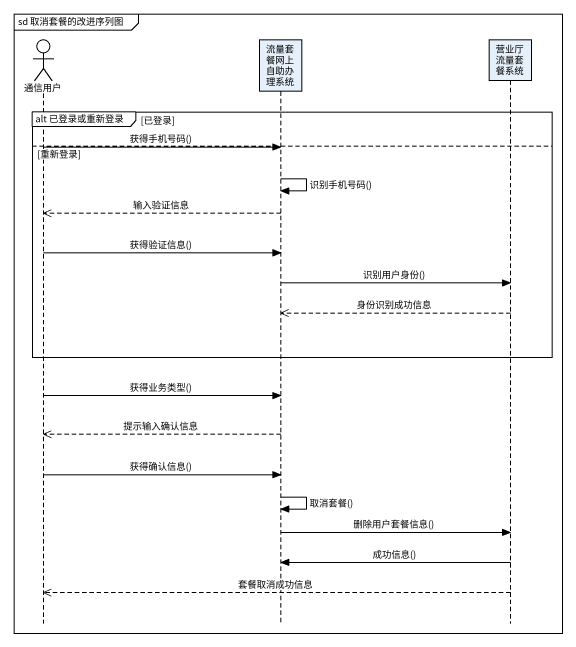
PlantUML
@startuml
mainframe sd 取消套餐的改进序列图
hide footbox
actor 通信用户
participant 流量套餐网上自助办理系统
participant 营业厅流量套餐系统

group alt 已登录或重新登录 [已登录]
else 重新登录
  通信用户 -> 流量套餐网上自助办理系统 : 获得手机号码()
  流量套餐网上自助办理系统 -> 流量套餐网上自助办理系统 : 识别手机号码()
  流量套餐网上自助办理系统 -->> 通信用户 : 输入验证信息
  通信用户 -> 流量套餐网上自助办理系统 : 获得验证信息()
  流量套餐网上自助办理系统 -> 营业厅流量套餐系统 : 识别用户身份()
  营业厅流量套餐系统 -->> 流量套餐网上自助办理系统 : 身份识别成功信息
end
通信用户 -> 流量套餐网上自助办理系统 : 获得业务类型()
流量套餐网上自助办理系统 -->> 通信用户 : 提示输入确认信息
通信用户 -> 流量套餐网上自助办理系统 : 获得确认信息()
流量套餐网上自助办理系统 -> 流量套餐网上自助办理系统 : 取消套餐()
流量套餐网上自助办理系统 -> 营业厅流量套餐系统 : 删除用户套餐信息()
营业厅流量套餐系统 -> 流量套餐网上自助办理系统 : 成功信息()
营业厅流量套餐系统 -->> 通信用户 : 套餐取消成功信息
@enduml
